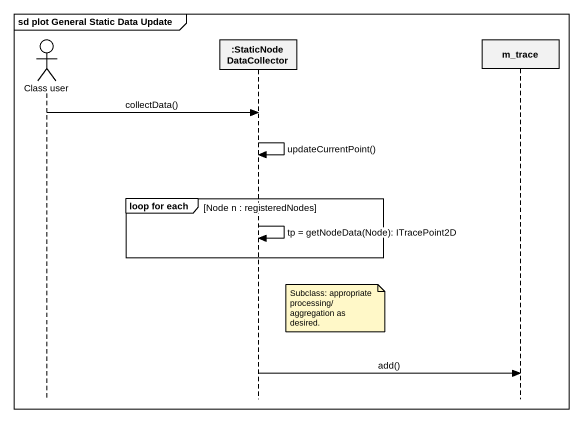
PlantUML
@startuml
mainframe sd plot General Static Data Update
hide footbox
actor "Class user" as Class_user
participant ":StaticNodeDataCollector" as StaticNodeDataCollector
participant m_trace

Class_user -> StaticNodeDataCollector : collectData()
StaticNodeDataCollector -> StaticNodeDataCollector : updateCurrentPoint()
group loop for each [Node n : registeredNodes]
  StaticNodeDataCollector -> StaticNodeDataCollector : tp = getNodeData(Node): ITracePoint2D
end
note right of StaticNodeDataCollector : Subclass: appropriate processing/aggregation as desired.
StaticNodeDataCollector -> m_trace : add()
@enduml
